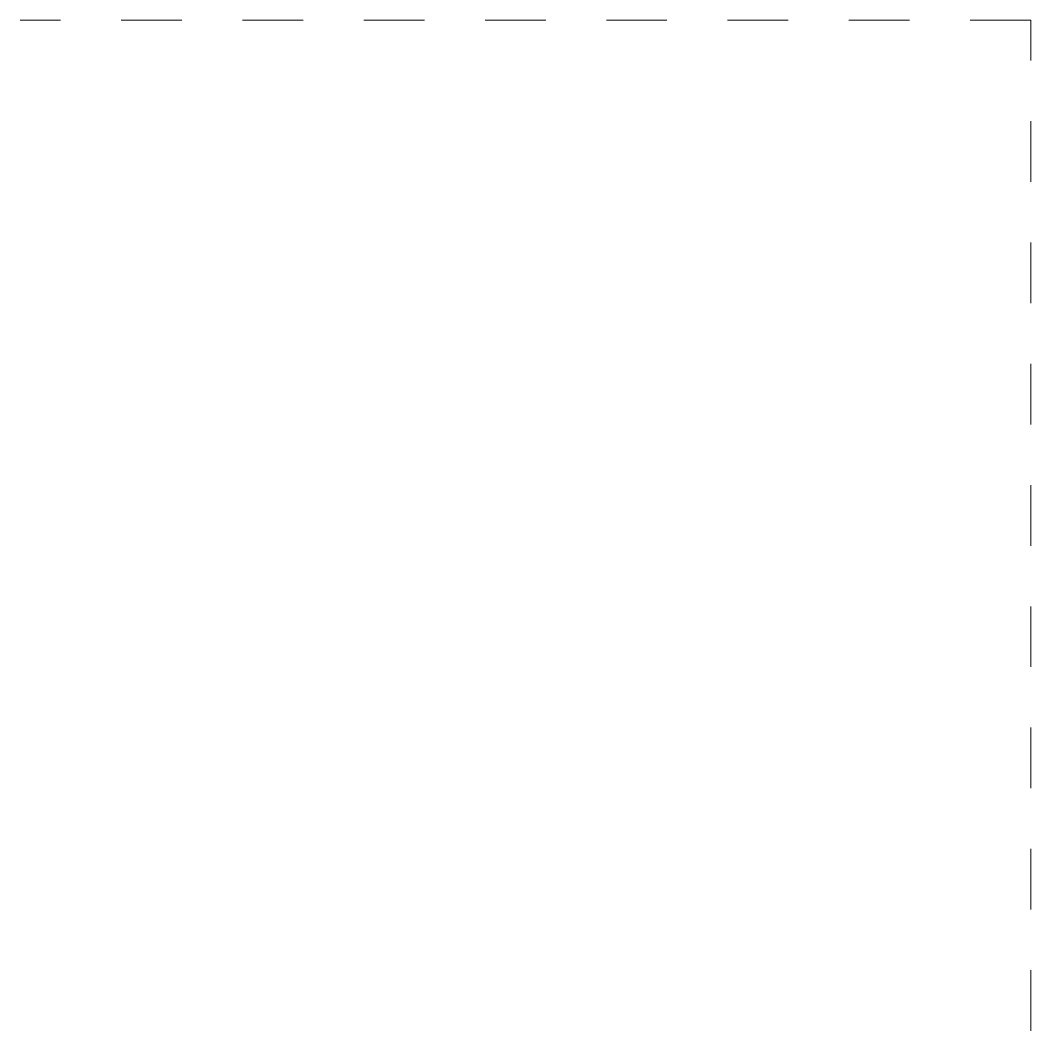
# Model space of a CAD drawing. Header units: metres. Extents: x -26.5 to -1.5, y -26.5 to -1.5.
import ezdxf

# ---------------------------------------------------------------- set-up
doc = ezdxf.new("R2010")
doc.units = ezdxf.units.M
doc.linetypes.add('Streep 1_5', pattern=[3, 1.5, -1.5])
doc.layers.add('A-DETL-GENF', color=92, linetype='Continuous', lineweight=18)

# ---------------------------------------------------------------- blocks, each defined once
blk = doc.blocks.new('42 voegband - 42 DI voegband s e-2057820-00_0 Basismaterialen')
at = {"layer": 'A-DETL-GENF', "linetype": 'Streep 1_5'}
for p, q in [((-1.5, -1.5), (-26.5, -1.5)), ((-1.5, -26.5), (-1.5, -1.5))]:
    blk.add_line(p, q, dxfattribs=at)

msp = doc.modelspace()

# ---------------------------------------------------------------- block references
msp.add_blockref('42 voegband - 42 DI voegband s e-2057820-00_0 Basismaterialen', (0, 0))

doc.saveas('drawing.dxf')
